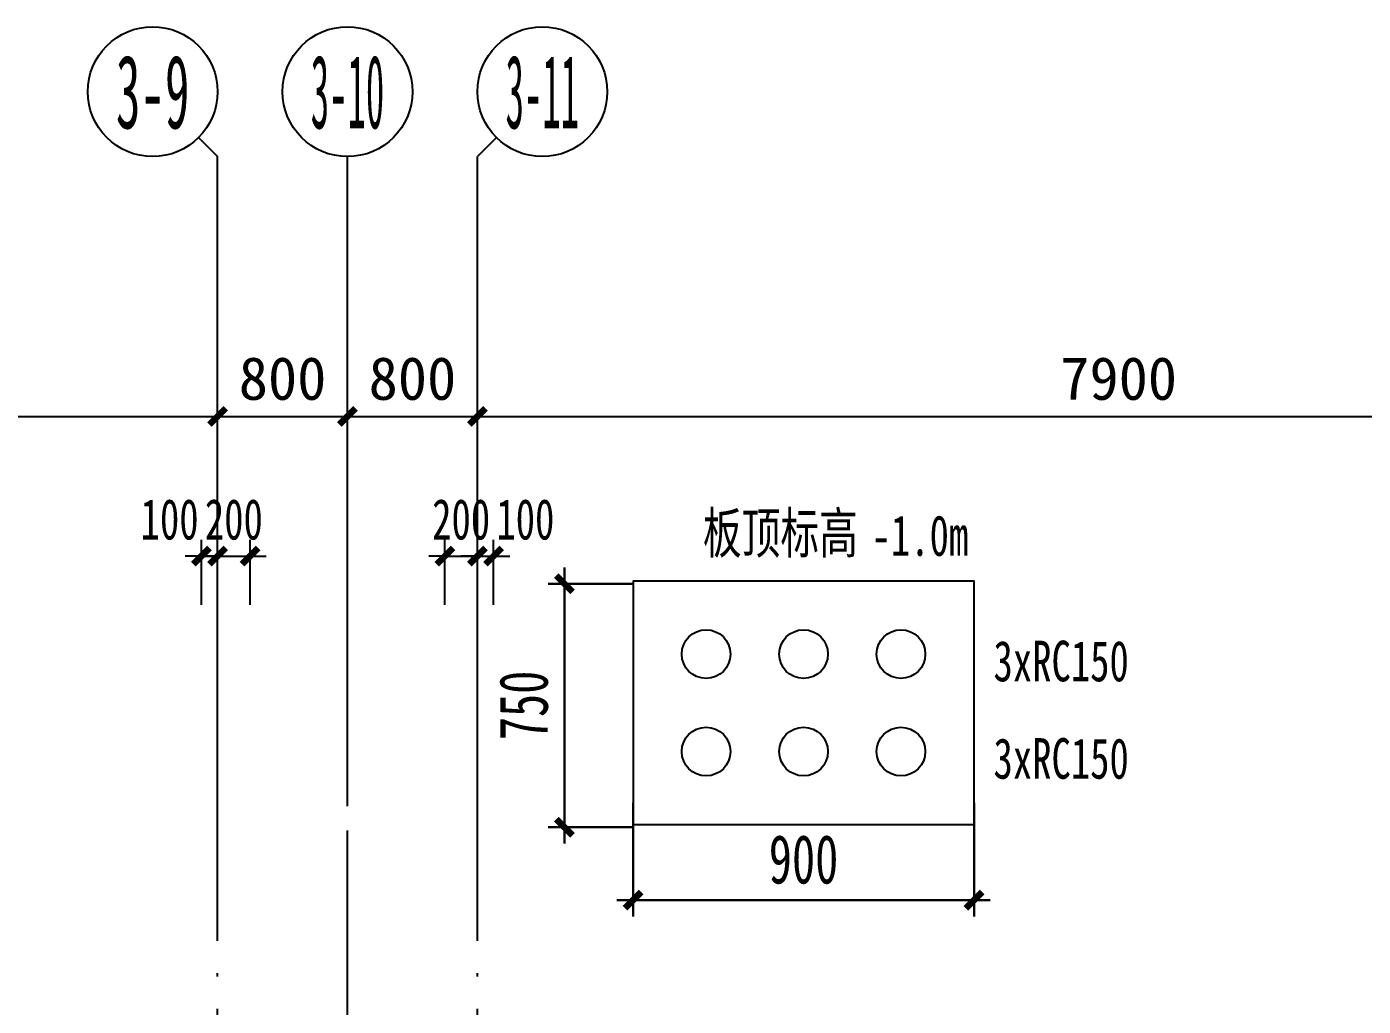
# Model space of a CAD drawing. Extents: x -3200781797 to -8106663, y 494714 to 1244925.
# Drawn here: x -8153208 to -8144976, y 620349 to 626382 of the extents above; entities that cross this region are included whole.
import ezdxf
from ezdxf.enums import TextEntityAlignment as Align

# ---------------------------------------------------------------- set-up
doc = ezdxf.new("R2010")
doc.units = 0
doc.header["$LTSCALE"] = 1000
doc.header["$MEASUREMENT"] = 0
doc.linetypes.add('3#-轴线$0$DOTE', pattern=[2.42, 2, -0.2, 0.02, -0.2])
doc.linetypes.add('DASH', pattern=[0.35, 0.25, -0.1])
doc.layers.get('Defpoints').update_dxf_attribs({"color": 30, "linetype": 'DASH'})
for name, color, linetype in [('3#-夹层$0$S-SLAB-HOLE', 5, 'Continuous'), ('3#-轴线$0$3#-轴号$0$A-ANNO-AXIS-CIRC', 3, 'Continuous'), ('3#-轴线$0$3#-轴号$0$A-ANNO-AXIS-TEXT', 7, 'Continuous'), ('3#-轴线$0$3#-轴号$0$A-ANNO-DIMS', 3, 'Continuous'), ('3#-轴线$0$A-ANNO-DOTE', 10, '3#-轴线$0$DOTE'), ('3#-轴线$0$AXIS_TEXT', 7, 'Continuous'), ('3#4#5#模板$0$S-ANNO-TEXT', 7, 'Continuous'), ('DIM', 3, 'Continuous'), ('E-PLAN-POWR-DIMS', 7, 'Continuous'), ('E-PLAN-POWR-EQUI', 5, 'Continuous'), ('S-WALL-DIMS', 50, 'Continuous'), ('WIRE-动力', 2, 'Continuous')]:
    doc.layers.add(name, color=color, linetype=linetype)
doc.layers.add('设备条件', color=5, linetype='Continuous', lineweight=30)
doc.styles.add('3#-轴线$0$3#-轴号$0$_TCH_AXIS', font='')
doc.styles.add('3#-轴线$0$3#-轴号$0$_TCH_DIM_T3', font='')
doc.styles.add('3#-轴线$0$COMPLEX', font='COMPLEX')
doc.styles.add('TSSD_Dimension', font='', dxfattribs={"width": 0.7})
doc.styles.add('楷体', font='', dxfattribs={"width": 0.6})
doc.styles.get('3#-轴线$0$3#-轴号$0$_TCH_AXIS').set_extended_font_data('SimSun')
doc.styles.get('3#-轴线$0$3#-轴号$0$_TCH_DIM_T3').set_extended_font_data('SimSun')
doc.styles.get('TSSD_Dimension').set_extended_font_data('KaiTi_GB2312')
doc.styles.get('楷体').set_extended_font_data('KaiTi_GB2312')
doc.dimstyles.new('3#-轴线$0$3#-轴号$0$_TCH_ARCH&&100', dxfattribs={"dimtxt": 264.345992, "dimasz": 100, "dimexe": 250, "dimexo": 300, "dimgap": 100, "dimtad": 1, "dimdec": 0, "dimzin": 0, "dimdsep": 46, "dimtxsty": '3#-轴线$0$3#-轴号$0$_TCH_DIM_T3', "dimblk": '3#-轴线$0$3#-轴号$0$_ArchTick', "dimcen": 0.09, "dimclrt": 7, "dimazin": 2, "dimtfac": 1, "dimtdec": 0, "dimtix": 1, "dimtmove": 2, "dimatfit": 3, "dimfxl": 100, "dimtolj": 1, "dimtzin": 0, "dimarcsym": 0})
doc.dimstyles.new('TSSD_100_100$0', dxfattribs={"dimtxt": 250, "dimasz": 100, "dimexe": 100, "dimexo": 0, "dimgap": 100, "dimtad": 1, "dimdec": 0, "dimzin": 0, "dimdsep": 46, "dimtxsty": 'TSSD_Dimension', "dimblk1": 'ARCHTICK', "dimblk2": 'ARCHTICK', "dimsah": 1, "dimcen": 0, "dimclrt": 7, "dimadec": 0, "dimazin": 0, "dimtfac": 1, "dimtdec": 0, "dimtix": 1, "dimtmove": 2, "dimatfit": 3, "dimldrblk": 'ARCHTICK', "dimfxl": 300, "dimfxlon": 1, "dimtvp": 0.7, "dimtolj": 1, "dimtzin": 0, "dimarcsym": 0})
doc.dimstyles.new('TSSD_50_100', dxfattribs={"dimtxt": 300, "dimasz": 100, "dimexe": 100, "dimexo": 0, "dimgap": 100, "dimtad": 1, "dimdec": 0, "dimlfac": 0.5, "dimzin": 0, "dimdsep": 46, "dimtxsty": 'TSSD_Dimension', "dimblk": 'ARCHTICK', "dimcen": 0, "dimdle": 100, "dimclrt": 7, "dimadec": 0, "dimazin": 0, "dimtfac": 1, "dimtdec": 0, "dimtix": 1, "dimtmove": 2, "dimatfit": 3, "dimfxl": 600, "dimfxlon": 1, "dimtolj": 1, "dimtzin": 0, "dimarcsym": 0})

# ---------------------------------------------------------------- blocks, each defined once
blk = doc.blocks.new('_ArchTick')
at = {"color": 0, "linetype": 'ByBlock', "const_width": 0.4}
blk.add_lwpolyline([(-0.5, -0.5), (0.5, 0.5)], dxfattribs=at)
blk = doc.blocks.new('*D910')
at = {"layer": 'Defpoints', "color": 0, "transparency": 16777216}
for p in [(59650, -96059.1), (59550, -97120.9), (59650, -97120.9)]:
    blk.add_point(p, dxfattribs=at)
at = {"layer": 'DIM', "color": 0, "lineweight": -2, "transparency": 16777216}
for p, q in [((59550, -96359.1), (59550, -95959.1)), ((59650, -96359.1), (59650, -95959.1)), ((59550, -96059.1), (59450, -96059.1)), ((59550, -96059.1), (59650, -96059.1)), ((59650, -96059.1), (59750, -96059.1))]:
    blk.add_line(p, q, dxfattribs=at)
at = {"layer": 'DIM', "color": 0, "lineweight": -2, "transparency": 16777216, "xscale": 100, "yscale": 100, "zscale": 100}
blk.add_blockref('_ArchTick', (59550, -96059.1), dxfattribs=at)
at = {"layer": 'DIM', "color": 0, "lineweight": -2, "transparency": 16777216, "xscale": 100, "yscale": 100, "zscale": 100, "rotation": 180}
blk.add_blockref('_ArchTick', (59650, -96059.1), dxfattribs=at)
at = {"layer": 'DIM', "color": 7, "transparency": 16777216, "insert": (59845.6, -95834.1), "char_height": 250, "attachment_point": 5, "style": 'TSSD_Dimension'}
blk.add_mtext('\\A1;100', dxfattribs=at)
blk = doc.blocks.new('*D911')
at = {"layer": 'Defpoints', "color": 0, "transparency": 16777216}
for p in [(57950, -96059.1), (57850, -97120.9), (57950, -97120.9)]:
    blk.add_point(p, dxfattribs=at)
at = {"layer": 'DIM', "color": 0, "lineweight": -2, "transparency": 16777216}
for p, q in [((57850, -96359.1), (57850, -95959.1)), ((57950, -96359.1), (57950, -95959.1)), ((57850, -96059.1), (57750, -96059.1)), ((57850, -96059.1), (57950, -96059.1)), ((57950, -96059.1), (58050, -96059.1))]:
    blk.add_line(p, q, dxfattribs=at)
at = {"layer": 'DIM', "color": 0, "lineweight": -2, "transparency": 16777216, "xscale": 100, "yscale": 100, "zscale": 100}
blk.add_blockref('_ArchTick', (57850, -96059.1), dxfattribs=at)
at = {"layer": 'DIM', "color": 0, "lineweight": -2, "transparency": 16777216, "xscale": 100, "yscale": 100, "zscale": 100, "rotation": 180}
blk.add_blockref('_ArchTick', (57950, -96059.1), dxfattribs=at)
at = {"layer": 'DIM', "color": 7, "transparency": 16777216, "insert": (57654.4, -95834.1), "char_height": 250, "attachment_point": 5, "style": 'TSSD_Dimension'}
blk.add_mtext('\\A1;100', dxfattribs=at)
blk = doc.blocks.new('*D912')
at = {"layer": 'Defpoints', "color": 0, "transparency": 16777216}
for p in [(58150, -96059.1), (57950, -97120.9), (58150, -97120.9)]:
    blk.add_point(p, dxfattribs=at)
at = {"layer": 'DIM', "color": 0, "lineweight": -2, "transparency": 16777216}
for p, q in [((57950, -96359.1), (57950, -95959.1)), ((58150, -96359.1), (58150, -95959.1)), ((57950, -96059.1), (57850, -96059.1)), ((57950, -96059.1), (58150, -96059.1)), ((58150, -96059.1), (58250, -96059.1))]:
    blk.add_line(p, q, dxfattribs=at)
at = {"layer": 'DIM', "color": 0, "lineweight": -2, "transparency": 16777216, "xscale": 100, "yscale": 100, "zscale": 100}
blk.add_blockref('_ArchTick', (57950, -96059.1), dxfattribs=at)
at = {"layer": 'DIM', "color": 0, "lineweight": -2, "transparency": 16777216, "xscale": 100, "yscale": 100, "zscale": 100, "rotation": 180}
blk.add_blockref('_ArchTick', (58150, -96059.1), dxfattribs=at)
at = {"layer": 'DIM', "color": 7, "transparency": 16777216, "insert": (58050, -95834.1), "char_height": 250, "attachment_point": 5, "style": 'TSSD_Dimension'}
blk.add_mtext('\\A1;200', dxfattribs=at)
blk = doc.blocks.new('*D913')
at = {"layer": 'Defpoints', "color": 0, "transparency": 16777216}
for p in [(59550, -96059.1), (59350, -97120.9), (59550, -97120.9)]:
    blk.add_point(p, dxfattribs=at)
at = {"layer": 'DIM', "color": 0, "lineweight": -2, "transparency": 16777216}
for p, q in [((59350, -96359.1), (59350, -95959.1)), ((59550, -96359.1), (59550, -95959.1)), ((59350, -96059.1), (59250, -96059.1)), ((59350, -96059.1), (59550, -96059.1)), ((59550, -96059.1), (59650, -96059.1))]:
    blk.add_line(p, q, dxfattribs=at)
at = {"layer": 'DIM', "color": 0, "lineweight": -2, "transparency": 16777216, "xscale": 100, "yscale": 100, "zscale": 100}
blk.add_blockref('_ArchTick', (59350, -96059.1), dxfattribs=at)
at = {"layer": 'DIM', "color": 0, "lineweight": -2, "transparency": 16777216, "xscale": 100, "yscale": 100, "zscale": 100, "rotation": 180}
blk.add_blockref('_ArchTick', (59550, -96059.1), dxfattribs=at)
at = {"layer": 'DIM', "color": 7, "transparency": 16777216, "insert": (59450, -95834.1), "char_height": 250, "attachment_point": 5, "style": 'TSSD_Dimension'}
blk.add_mtext('\\A1;200', dxfattribs=at)
blk = doc.blocks.new('*D1082')
at = {"layer": 'Defpoints', "color": 0, "transparency": 16777216}
for p in [(13874.5, 7001.8), (15974.5, 7001.8), (15974.5, 5810.2)]:
    blk.add_point(p, dxfattribs=at)
at = {"layer": 'E-PLAN-POWR-DIMS', "color": 0, "lineweight": -2, "transparency": 16777216}
for p, q in [((13874.5, 6410.2), (13874.5, 5710.2)), ((15974.5, 6410.2), (15974.5, 5710.2)), ((13774.5, 5810.2), (16074.5, 5810.2))]:
    blk.add_line(p, q, dxfattribs=at)
at = {"layer": 'E-PLAN-POWR-DIMS', "color": 0, "lineweight": -2, "transparency": 16777216, "xscale": 100, "yscale": 100, "zscale": 100, "rotation": 180}
blk.add_blockref('_ArchTick', (13874.5, 5810.2), dxfattribs=at)
at = {"layer": 'E-PLAN-POWR-DIMS', "color": 0, "lineweight": -2, "transparency": 16777216, "xscale": 100, "yscale": 100, "zscale": 100}
blk.add_blockref('_ArchTick', (15974.5, 5810.2), dxfattribs=at)
at = {"layer": 'E-PLAN-POWR-DIMS', "color": 7, "transparency": 16777216, "insert": (14924.5, 6060.2), "char_height": 300, "attachment_point": 5, "style": 'TSSD_Dimension'}
blk.add_mtext('\\A1;900', dxfattribs=at)
blk = doc.blocks.new('*D1083')
at = {"layer": 'Defpoints', "color": 0, "transparency": 16777216}
for p in [(13874.5, 7759.1), (13451.6, 6259.1), (13874.5, 6259.1)]:
    blk.add_point(p, dxfattribs=at)
at = {"layer": 'E-PLAN-POWR-DIMS', "color": 0, "lineweight": -2, "transparency": 16777216}
for p, q in [((13451.6, 7859.1), (13451.6, 6159.1)), ((13874.5, 7759.1), (13351.6, 7759.1)), ((13874.5, 6259.1), (13351.6, 6259.1))]:
    blk.add_line(p, q, dxfattribs=at)
at = {"layer": 'E-PLAN-POWR-DIMS', "color": 0, "lineweight": -2, "transparency": 16777216, "xscale": 100, "yscale": 100, "zscale": 100}
for p, rotation in [((13451.6, 7759.1), 90), ((13451.6, 6259.1), 270)]:
    blk.add_blockref('_ArchTick', p, dxfattribs=dict(at, rotation=rotation))
at = {"layer": 'E-PLAN-POWR-DIMS', "color": 7, "transparency": 16777216, "insert": (13201.6, 7009.1), "char_height": 300, "attachment_point": 5, "rotation": 90, "style": 'TSSD_Dimension'}
blk.add_mtext('\\A1;750', dxfattribs=at)
blk = doc.blocks.new('*D1081')
at = {"layer": 'Defpoints', "color": 0, "transparency": 16777216}
for p in [(12915.5, 4314.9), (12915.5, 3815.2), (13615.9, 3815.2)]:
    blk.add_point(p, dxfattribs=at)
at = {"layer": 'DIM', "color": 0, "lineweight": -2, "transparency": 16777216}
for p, q in [((12915.5, 4014.9), (12915.5, 4414.9)), ((13615.9, 4014.9), (13615.9, 4414.9)), ((13615.9, 4314.9), (12915.5, 4314.9))]:
    blk.add_line(p, q, dxfattribs=at)
at = {"layer": 'DIM', "color": 0, "lineweight": -2, "transparency": 16777216, "xscale": 100, "yscale": 100, "zscale": 100, "rotation": 180}
blk.add_blockref('_ArchTick', (12915.5, 4314.9), dxfattribs=at)
at = {"layer": 'DIM', "color": 0, "lineweight": -2, "transparency": 16777216, "xscale": 100, "yscale": 100, "zscale": 100}
blk.add_blockref('_ArchTick', (13615.9, 4314.9), dxfattribs=at)
at = {"layer": 'DIM', "color": 7, "transparency": 16777216, "insert": (13265.7, 4539.9), "char_height": 250, "attachment_point": 5, "style": 'TSSD_Dimension'}
blk.add_mtext('\\A1;700', dxfattribs=at)
blk = doc.blocks.new('3#-轴线$0$_AXISO')
blk.add_circle((0, 0), 0.5)
at = {"layer": '3#-轴线$0$AXIS_TEXT', "style": '3#-轴线$0$COMPLEX', "width": 1.041667}
blk.add_attdef('A', text='', height=0.56, dxfattribs=at).set_placement((-0.25, -0.28), (0.25, -0.28), align=Align.FIT)
blk = doc.blocks.new('3#-轴线$0$3#-轴号$0$_ArchTick')
at = {"color": 0, "linetype": 'ByBlock', "const_width": 0.4}
blk.add_lwpolyline([(-0.5, -0.5), (0.5, 0.5)], dxfattribs=at)
blk = doc.blocks.new('*D2050')
at = {"layer": '3#-轴线$0$3#-轴号$0$A-ANNO-DIMS', "color": 0, "lineweight": -2, "transparency": 16777216}
for p, q in [((12200, 4889.4), (12200, 5639.4)), ((20100, 4889.4), (20100, 5639.4)), ((12200, 5389.4), (20100, 5389.4))]:
    blk.add_line(p, q, dxfattribs=at)
at = {"layer": 'Defpoints', "color": 0, "transparency": 16777216}
for p in [(20100, 5389.4), (12200, 4589.4), (20100, 4589.4)]:
    blk.add_point(p, dxfattribs=at)
at = {"layer": '3#-轴线$0$3#-轴号$0$A-ANNO-DIMS', "color": 0, "lineweight": -2, "transparency": 16777216, "xscale": 100, "yscale": 100, "zscale": 100, "rotation": 180}
blk.add_blockref('3#-轴线$0$3#-轴号$0$_ArchTick', (12200, 5389.4), dxfattribs=at)
at = {"layer": '3#-轴线$0$3#-轴号$0$A-ANNO-DIMS', "color": 0, "lineweight": -2, "transparency": 16777216, "xscale": 100, "yscale": 100, "zscale": 100}
blk.add_blockref('3#-轴线$0$3#-轴号$0$_ArchTick', (20100, 5389.4), dxfattribs=at)
at = {"layer": '3#-轴线$0$3#-轴号$0$A-ANNO-DIMS', "color": 7, "transparency": 16777216, "insert": (16150, 5621.6), "char_height": 264.35, "attachment_point": 5, "style": '3#-轴线$0$3#-轴号$0$_TCH_DIM_T3'}
blk.add_mtext('\\A1;7900', dxfattribs=at)
blk = doc.blocks.new('*D2051')
at = {"layer": '3#-轴线$0$3#-轴号$0$A-ANNO-DIMS', "color": 0, "lineweight": -2, "transparency": 16777216}
for p, q in [((20100, 4889.4), (20100, 5639.4)), ((20900, 4889.4), (20900, 5639.4)), ((20100, 5389.4), (20900, 5389.4))]:
    blk.add_line(p, q, dxfattribs=at)
at = {"layer": 'Defpoints', "color": 0, "transparency": 16777216}
for p in [(20900, 5389.4), (20100, 4589.4), (20900, 4589.4)]:
    blk.add_point(p, dxfattribs=at)
at = {"layer": '3#-轴线$0$3#-轴号$0$A-ANNO-DIMS', "color": 0, "lineweight": -2, "transparency": 16777216, "xscale": 100, "yscale": 100, "zscale": 100, "rotation": 180}
blk.add_blockref('3#-轴线$0$3#-轴号$0$_ArchTick', (20100, 5389.4), dxfattribs=at)
at = {"layer": '3#-轴线$0$3#-轴号$0$A-ANNO-DIMS', "color": 0, "lineweight": -2, "transparency": 16777216, "xscale": 100, "yscale": 100, "zscale": 100}
blk.add_blockref('3#-轴线$0$3#-轴号$0$_ArchTick', (20900, 5389.4), dxfattribs=at)
at = {"layer": '3#-轴线$0$3#-轴号$0$A-ANNO-DIMS', "color": 7, "transparency": 16777216, "insert": (20500, 5621.6), "char_height": 264.35, "attachment_point": 5, "style": '3#-轴线$0$3#-轴号$0$_TCH_DIM_T3'}
blk.add_mtext('\\A1;800', dxfattribs=at)
blk = doc.blocks.new('*D2052')
at = {"layer": '3#-轴线$0$3#-轴号$0$A-ANNO-DIMS', "color": 0, "lineweight": -2, "transparency": 16777216}
for p, q in [((20900, 4889.4), (20900, 5639.4)), ((21700, 4889.4), (21700, 5639.4)), ((20900, 5389.4), (21700, 5389.4))]:
    blk.add_line(p, q, dxfattribs=at)
at = {"layer": 'Defpoints', "color": 0, "transparency": 16777216}
for p in [(21700, 5389.4), (20900, 4589.4), (21700, 4589.4)]:
    blk.add_point(p, dxfattribs=at)
at = {"layer": '3#-轴线$0$3#-轴号$0$A-ANNO-DIMS', "color": 0, "lineweight": -2, "transparency": 16777216, "xscale": 100, "yscale": 100, "zscale": 100, "rotation": 180}
blk.add_blockref('3#-轴线$0$3#-轴号$0$_ArchTick', (20900, 5389.4), dxfattribs=at)
at = {"layer": '3#-轴线$0$3#-轴号$0$A-ANNO-DIMS', "color": 0, "lineweight": -2, "transparency": 16777216, "xscale": 100, "yscale": 100, "zscale": 100}
blk.add_blockref('3#-轴线$0$3#-轴号$0$_ArchTick', (21700, 5389.4), dxfattribs=at)
at = {"layer": '3#-轴线$0$3#-轴号$0$A-ANNO-DIMS', "color": 7, "transparency": 16777216, "insert": (21300, 5621.6), "char_height": 264.35, "attachment_point": 5, "style": '3#-轴线$0$3#-轴号$0$_TCH_DIM_T3'}
blk.add_mtext('\\A1;800', dxfattribs=at)
blk = doc.blocks.new('*D2053')
at = {"layer": '3#-轴线$0$3#-轴号$0$A-ANNO-DIMS', "color": 0, "lineweight": -2, "transparency": 16777216}
for p, q in [((21700, 4889.4), (21700, 5639.4)), ((29600, 4889.4), (29600, 5639.4)), ((21700, 5389.4), (29600, 5389.4))]:
    blk.add_line(p, q, dxfattribs=at)
at = {"layer": 'Defpoints', "color": 0, "transparency": 16777216}
for p in [(29600, 5389.4), (21700, 4589.4), (29600, 4589.4)]:
    blk.add_point(p, dxfattribs=at)
at = {"layer": '3#-轴线$0$3#-轴号$0$A-ANNO-DIMS', "color": 0, "lineweight": -2, "transparency": 16777216, "xscale": 100, "yscale": 100, "zscale": 100, "rotation": 180}
blk.add_blockref('3#-轴线$0$3#-轴号$0$_ArchTick', (21700, 5389.4), dxfattribs=at)
at = {"layer": '3#-轴线$0$3#-轴号$0$A-ANNO-DIMS', "color": 0, "lineweight": -2, "transparency": 16777216, "xscale": 100, "yscale": 100, "zscale": 100}
blk.add_blockref('3#-轴线$0$3#-轴号$0$_ArchTick', (29600, 5389.4), dxfattribs=at)
at = {"layer": '3#-轴线$0$3#-轴号$0$A-ANNO-DIMS', "color": 7, "transparency": 16777216, "insert": (25650, 5621.6), "char_height": 264.35, "attachment_point": 5, "style": '3#-轴线$0$3#-轴号$0$_TCH_DIM_T3'}
blk.add_mtext('\\A1;7900', dxfattribs=at)
blk = doc.blocks.new('Q-BIM')
at = {"layer": 'DIM'}
for base, p1, p2, picture, middle in [((57950, -96059.1), (57850, -97120.9), (57950, -97120.9), '*D911', (57654.4, -95834.1)), ((59650, -96059.1), (59550, -97120.9), (59650, -97120.9), '*D910', (59845.6, -95834.1))]:
    dim = blk.add_linear_dim(base=base, p1=p1, p2=p2, dimstyle='TSSD_100_100$0', dxfattribs=at)
    dim.commit()
    dim.dimension.update_dxf_attribs({"geometry": picture, "text_midpoint": middle, "dimtype": 128})
for base, p1, p2, picture, middle in [((58150, -96059.1), (57950, -97120.9), (58150, -97120.9), '*D912', (58050, -95834.1)), ((59550, -96059.1), (59350, -97120.9), (59550, -97120.9), '*D913', (59450, -95834.1))]:
    dim = blk.add_linear_dim(base=base, p1=p1, p2=p2, dimstyle='TSSD_100_100$0', dxfattribs=at)
    dim.commit()
    dim.dimension.update_dxf_attribs({"geometry": picture, "text_midpoint": middle})
blk = doc.blocks.new('A$C3edf6dfc')
at = {"const_width": 80}
blk.add_lwpolyline([(13271.2, 3376.6), (13971.2, 3376.6)], dxfattribs=at)
at = {"layer": 'E-PLAN-POWR-EQUI'}
blk.add_lwpolyline([(15974.5, 6275.3), (15974.5, 7775.3), (13874.5, 7775.3), (13874.5, 6275.3), (15974.5, 6275.3)], dxfattribs=at)
for centre in [(14324.5, 7325.3), (14924.5, 7325.3), (15524.5, 7325.3), (14324.5, 6725.3), (14924.5, 6725.3), (15524.5, 6725.3)]:
    blk.add_circle(centre, 150, dxfattribs=at)
at = {"layer": 'WIRE-动力', "linetype": 'Continuous', "const_width": 50}
blk.add_lwpolyline([(13615.9, 2914.1), (13615.9, 3815.2)], dxfattribs=at)
at = {"layer": 'E-PLAN-POWR-DIMS', "style": '楷体', "width": 0.7}
for s, p in [('板顶标高', (14304.5, 7946.4, 0)), ('-1.0m', (15343.9, 7930.7, 0)), ('3xRC150', (16094.6, 7157.8, 0)), ('3xRC150', (16094.6, 6557.8, 0)), ('GB', (13473.9, 2632.4, 0))]:
    blk.add_text(s, height=250, dxfattribs=at).set_placement(p)
at = {"layer": 'DIM'}
dim = blk.add_linear_dim(base=(12915.5, 4314.9), p1=(13615.9, 3815.2), p2=(12915.5, 3815.2), dimstyle='TSSD_100_100$0', dxfattribs=at)
dim.commit()
dim.dimension.update_dxf_attribs({"geometry": '*D1081', "text_midpoint": (13265.7, 4539.9)})
at = {"layer": 'E-PLAN-POWR-DIMS'}
for p1, p2, distance, text, picture, middle in [((13874.5, 7759.1), (13874.5, 6259.1), -422.9, '750', '*D1083', (13201.6, 7009.1)), ((13874.5, 7001.8), (15974.5, 7001.8), -1191.7, '900', '*D1082', (14924.5, 6060.2))]:
    dim = blk.add_aligned_dim(p1=p1, p2=p2, distance=distance, text=text, dimstyle='TSSD_50_100', dxfattribs=at)
    dim.commit()
    dim.dimension.update_dxf_attribs({"geometry": picture, "text_midpoint": middle})
blk = doc.blocks.new('3#-轴线$0$3#-轴号')
at = {"layer": '3#-轴线$0$3#-轴号$0$A-ANNO-AXIS-CIRC'}
for p, q in [((19982.8, 7106.5), (20100, 6989.4)), ((21817.2, 7106.5), (21700, 6989.4)), ((20100, 2989.4), (20100, 6989.4)), ((20900, 2989.4), (20900, 6989.4)), ((21700, 2989.4), (21700, 6989.4))]:
    blk.add_line(p, q, dxfattribs=at)
ref = blk.add_blockref('3#-轴线$0$_AXISO', (19700, 7389.4), dxfattribs=dict(at, xscale=800, yscale=800, zscale=800))
ref.add_attrib('A', '3-9', dxfattribs={"layer": '3#-轴线$0$3#-轴号$0$A-ANNO-AXIS-TEXT', "height": 452.55, "style": '3#-轴线$0$3#-轴号$0$_TCH_AXIS', "width": 0.466146}).set_placement((19473.7, 7163.1), (19926.3, 7163.1), align=Align.FIT)
ref = blk.add_blockref('3#-轴线$0$_AXISO', (20900, 7389.4), dxfattribs=dict(at, xscale=800, yscale=800, zscale=800))
ref.add_attrib('A', '3-10', dxfattribs={"layer": '3#-轴线$0$3#-轴号$0$A-ANNO-AXIS-TEXT', "height": 452.55, "style": '3#-轴线$0$3#-轴号$0$_TCH_AXIS', "width": 0.349609}).set_placement((20673.7, 7163.1), (21126.3, 7163.1), align=Align.FIT)
ref = blk.add_blockref('3#-轴线$0$_AXISO', (22100, 7389.4), dxfattribs=dict(at, xscale=800, yscale=800, zscale=800))
ref.add_attrib('A', '3-11', dxfattribs={"layer": '3#-轴线$0$3#-轴号$0$A-ANNO-AXIS-TEXT', "height": 452.55, "style": '3#-轴线$0$3#-轴号$0$_TCH_AXIS', "width": 0.349609}).set_placement((21873.7, 7163.1), (22326.3, 7163.1), align=Align.FIT)
at = {"layer": '3#-轴线$0$3#-轴号$0$A-ANNO-DIMS'}
for p1, p2, picture, middle in [((12200, 4589.4), (20100, 4589.4), '*D2050', (16150, 5621.6)), ((20100, 4589.4), (20900, 4589.4), '*D2051', (20500, 5621.6)), ((20900, 4589.4), (21700, 4589.4), '*D2052', (21300, 5621.6)), ((21700, 4589.4), (29600, 4589.4), '*D2053', (25650, 5621.6))]:
    dim = blk.add_aligned_dim(p1=p1, p2=p2, distance=800, dimstyle='3#-轴线$0$3#-轴号$0$_TCH_ARCH&&100', dxfattribs=at)
    dim.commit()
    dim.dimension.update_dxf_attribs({"geometry": picture, "text_midpoint": middle})
blk = doc.blocks.new('3#-轴线')
at = {"layer": '3#-轴线$0$A-ANNO-DOTE'}
for points in [[(20100, -5100), (20100, 5500)], [(20900, -16100), (20900, 5500)], [(21700, -5100), (21700, 5500)]]:
    blk.add_lwpolyline(points, dxfattribs=at)
blk.add_blockref('3#-轴线$0$3#-轴号', (0, 0))
blk = doc.blocks.new('3#-夹层')
at = {"layer": '3#-夹层$0$S-SLAB-HOLE'}
blk.add_blockref('3#-轴线', (0, 0), dxfattribs=at)

msp = doc.modelspace()

# ---------------------------------------------------------------- block references
at = {"layer": '3#4#5#模板$0$S-ANNO-TEXT'}
msp.add_blockref('3#-夹层', (-8172132.3, 618592.8), dxfattribs=at)
at = {"layer": 'S-WALL-DIMS'}
msp.add_blockref('Q-BIM', (-8209982.3, 719181.1), dxfattribs=at)
at = {"layer": '设备条件'}
msp.add_blockref('A$C3edf6dfc', (-8163347.8, 615192.8), dxfattribs=at)

doc.saveas('drawing.dxf')
